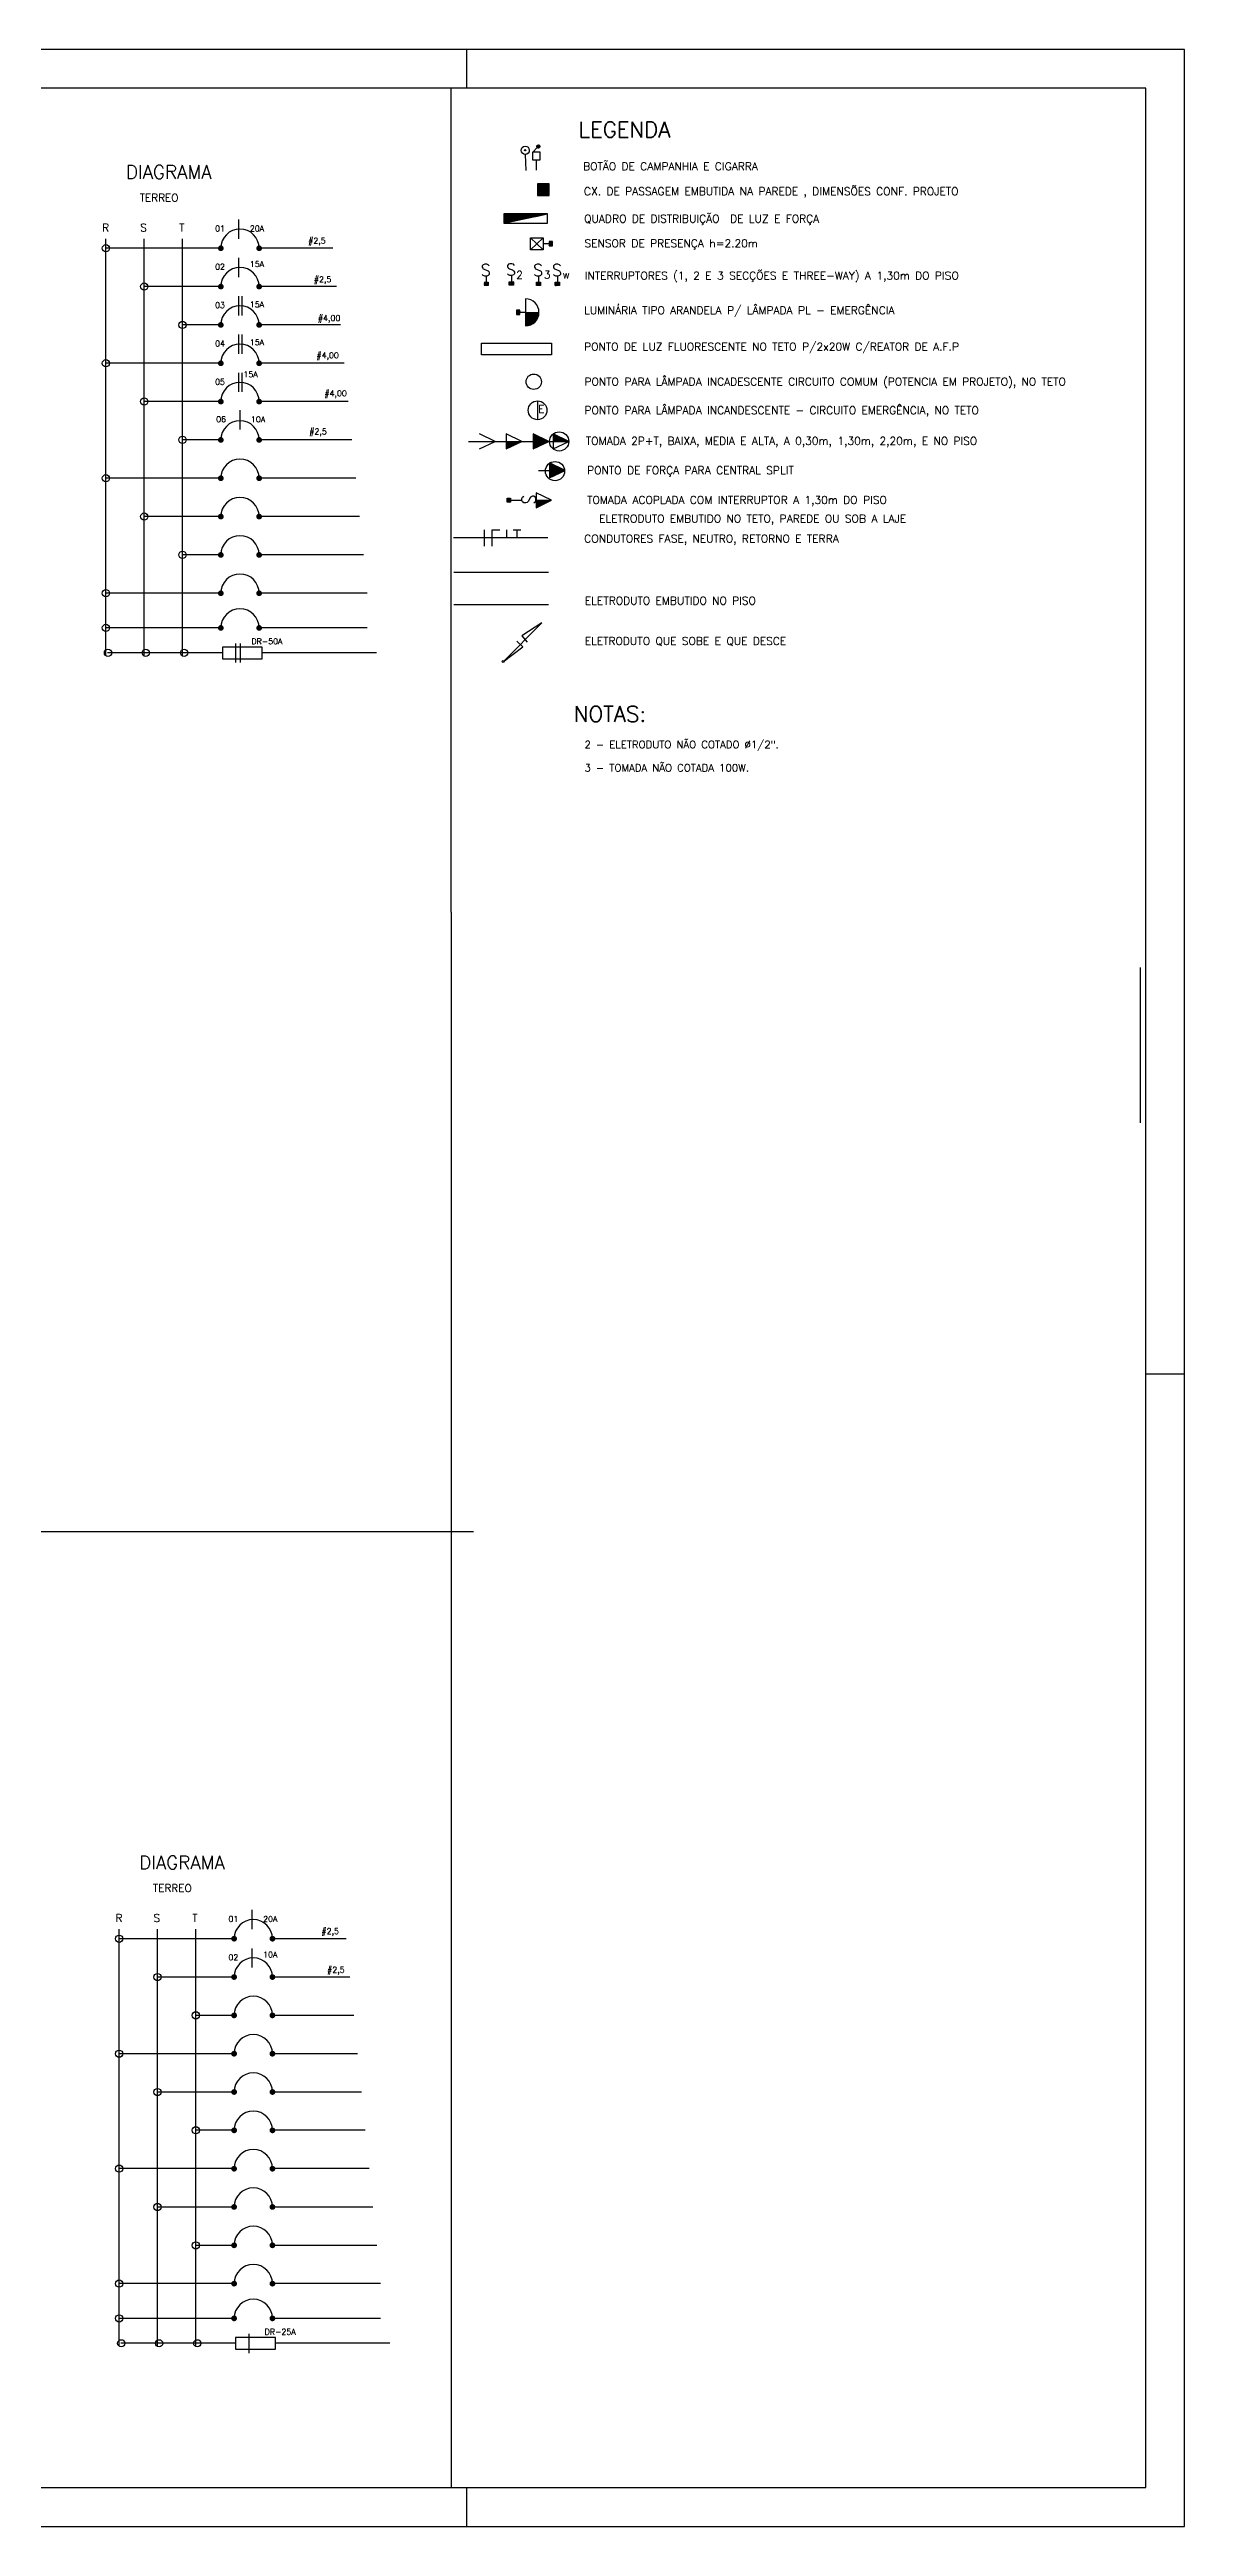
# Model space of a CAD drawing. Header units: inches. Extents: x 645122 to 645329, y 8794230 to 8794268.
# Drawn here: x 645212.41 to 645227.04, y 8794230.79 to 8794262.7 of the extents above; entities that cross this region are included whole.
import ezdxf

# ---------------------------------------------------------------- set-up
doc = ezdxf.new("R2010")
doc.units = ezdxf.units.IN
doc.header["$LTSCALE"] = 8
doc.header["$MEASUREMENT"] = 0
doc.linetypes.add('HIDDEN', pattern=[0.375, 0.25, -0.125])
for name, color, linetype in [('blocos', 10, 'Continuous'), ('CIRCUITOS', 3, 'Continuous'), ('ELETRICA', 3, 'Continuous'), ('ELETRICO', 3, 'Continuous'), ('ILUMINACAO', 4, 'Continuous'), ('INTERRUPTORES', 3, 'Continuous'), ('LUZ', 4, 'Continuous'), ('pena01', 8, 'Continuous'), ('pena02', 7, 'Continuous'), ('pena03', 2, 'Continuous'), ('pena1', 8, 'Continuous'), ('pena9', 6, 'Continuous'), ('TELEFONICO', 9, 'Continuous'), ('TOMADAS', 3, 'Continuous'), ('TUBO_LAJE', 3, 'Continuous'), ('TXT_LEGENDA', 7, 'Continuous')]:
    doc.layers.add(name, color=color, linetype=linetype)
doc.styles.add('ROMANS', font='romans', dxfattribs={"height": 0.2})

# ---------------------------------------------------------------- blocks, each defined once
blk = doc.blocks.new('*X26')
at = {"color": 0}
for p, q in [((43.886, 65.762), (43.888, 65.764)), ((43.886, 65.757), (43.892, 65.763)), ((43.886, 65.751), (43.896, 65.762)), ((43.886, 65.746), (43.901, 65.761)), ((43.886, 65.741), (43.905, 65.76)), ((43.886, 65.735), (43.91, 65.759)), ((43.886, 65.73), (43.914, 65.758)), ((43.886, 65.725), (43.918, 65.757)), ((43.886, 65.72), (43.923, 65.756)), ((43.886, 65.709), (43.931, 65.755)), ((43.886, 65.714), (43.927, 65.755)), ((43.886, 65.704), (43.936, 65.754)), ((43.886, 65.698), (43.94, 65.753)), ((43.886, 65.693), (43.945, 65.752)), ((43.886, 65.688), (43.949, 65.751)), ((43.886, 65.682), (43.953, 65.75)), ((43.886, 65.677), (43.958, 65.749)), ((43.886, 65.672), (43.962, 65.748)), ((43.886, 65.666), (43.967, 65.747)), ((43.886, 65.661), (43.971, 65.746)), ((43.886, 65.656), (43.975, 65.745)), ((43.886, 65.651), (43.98, 65.744)), ((43.888, 65.648), (43.984, 65.744)), ((43.894, 65.648), (43.988, 65.743)), ((43.899, 65.648), (43.993, 65.742)), ((43.904, 65.648), (43.997, 65.741)), ((43.909, 65.648), (44.002, 65.74)), ((43.915, 65.648), (44.006, 65.739)), ((43.92, 65.648), (44.01, 65.738)), ((43.925, 65.648), (44.015, 65.737)), ((43.931, 65.648), (44.019, 65.736)), ((43.936, 65.648), (44.024, 65.735)), ((43.941, 65.648), (44.028, 65.734)), ((43.947, 65.648), (44.032, 65.733)), ((43.952, 65.648), (44.037, 65.733)), ((43.957, 65.648), (44.041, 65.732)), ((43.962, 65.648), (44.046, 65.731)), ((43.968, 65.648), (44.05, 65.73)), ((43.973, 65.648), (44.054, 65.729)), ((43.978, 65.648), (44.059, 65.728)), ((43.984, 65.648), (44.063, 65.727)), ((43.989, 65.648), (44.067, 65.726)), ((43.994, 65.648), (44.072, 65.725)), ((44, 65.648), (44.076, 65.724)), ((44.005, 65.648), (44.081, 65.723)), ((44.01, 65.648), (44.085, 65.722)), ((44.015, 65.648), (44.089, 65.722)), ((44.021, 65.648), (44.094, 65.721)), ((44.026, 65.648), (44.098, 65.72)), ((44.031, 65.648), (44.103, 65.719)), ((44.037, 65.648), (44.107, 65.718)), ((44.042, 65.648), (44.111, 65.717)), ((44.047, 65.648), (44.116, 65.716)), ((44.053, 65.648), (44.12, 65.715)), ((44.058, 65.648), (44.124, 65.714)), ((44.063, 65.648), (44.129, 65.713)), ((44.069, 65.648), (44.133, 65.712)), ((44.074, 65.648), (44.138, 65.711)), ((44.079, 65.648), (44.142, 65.711)), ((44.084, 65.648), (44.146, 65.71)), ((44.09, 65.648), (44.151, 65.709)), ((44.095, 65.648), (44.155, 65.708)), ((44.1, 65.648), (44.16, 65.707)), ((44.106, 65.648), (44.164, 65.706)), ((44.111, 65.648), (44.168, 65.705)), ((44.116, 65.648), (44.173, 65.704)), ((44.122, 65.648), (44.177, 65.703)), ((44.127, 65.648), (44.181, 65.702)), ((44.132, 65.648), (44.186, 65.701)), ((44.137, 65.648), (44.19, 65.7)), ((44.143, 65.648), (44.195, 65.7)), ((44.148, 65.648), (44.199, 65.699)), ((44.153, 65.648), (44.203, 65.698)), ((44.159, 65.648), (44.208, 65.697)), ((44.164, 65.648), (44.212, 65.696)), ((44.169, 65.648), (44.217, 65.695)), ((44.175, 65.648), (44.221, 65.694)), ((44.18, 65.648), (44.225, 65.693)), ((44.185, 65.648), (44.23, 65.692)), ((44.19, 65.648), (44.234, 65.691)), ((44.196, 65.648), (44.239, 65.69)), ((44.201, 65.648), (44.243, 65.689)), ((44.206, 65.648), (44.247, 65.689)), ((44.212, 65.648), (44.252, 65.688)), ((44.217, 65.648), (44.256, 65.687)), ((44.222, 65.648), (44.26, 65.686)), ((44.228, 65.648), (44.265, 65.685)), ((44.233, 65.648), (44.269, 65.684)), ((44.238, 65.648), (44.274, 65.683)), ((44.244, 65.648), (44.278, 65.682)), ((44.249, 65.648), (44.282, 65.681)), ((44.254, 65.648), (44.287, 65.68)), ((44.259, 65.648), (44.291, 65.679)), ((44.265, 65.648), (44.296, 65.678)), ((44.27, 65.648), (44.3, 65.678)), ((44.275, 65.648), (44.304, 65.677)), ((44.281, 65.648), (44.309, 65.676)), ((44.286, 65.648), (44.313, 65.675)), ((44.291, 65.648), (44.317, 65.674)), ((44.297, 65.648), (44.322, 65.673)), ((44.302, 65.648), (44.326, 65.672)), ((44.307, 65.648), (44.331, 65.671)), ((44.312, 65.648), (44.335, 65.67)), ((44.318, 65.648), (44.339, 65.669)), ((44.323, 65.648), (44.344, 65.668)), ((44.328, 65.648), (44.348, 65.667)), ((44.334, 65.648), (44.353, 65.667)), ((44.339, 65.648), (44.357, 65.666)), ((44.344, 65.648), (44.361, 65.665)), ((44.35, 65.648), (44.366, 65.664)), ((44.355, 65.648), (44.37, 65.663)), ((44.36, 65.648), (44.374, 65.662)), ((44.366, 65.648), (44.379, 65.661)), ((44.371, 65.648), (44.383, 65.66)), ((44.376, 65.648), (44.388, 65.659)), ((44.381, 65.648), (44.392, 65.658)), ((44.387, 65.648), (44.396, 65.657)), ((44.392, 65.648), (44.401, 65.656)), ((44.397, 65.648), (44.405, 65.656)), ((44.403, 65.648), (44.41, 65.655)), ((44.408, 65.648), (44.414, 65.654)), ((44.413, 65.648), (44.418, 65.653)), ((44.419, 65.648), (44.423, 65.652)), ((44.424, 65.648), (44.427, 65.651)), ((44.429, 65.648), (44.432, 65.65)), ((44.434, 65.648), (44.436, 65.649)), ((44.44, 65.648), (44.44, 65.648))]:
    blk.add_line(p, q, dxfattribs=at)
blk = doc.blocks.new('QD')
at = {"layer": 'ELETRICA'}
blk.add_line((-0.288, 0.039), (0.269, -0.078), dxfattribs=at)
blk.add_lwpolyline([(0.269, 0.039), (0.269, -0.078), (-0.288, -0.078), (-0.288, 0.039)], close=True, dxfattribs=at)
at = {"layer": 'ELETRICA', "color": 8}
blk.add_blockref('*X26', (-44.174, -65.725), dxfattribs=at)
blk = doc.blocks.new('CP10')
at = {"layer": 'TELEFONICO'}
blk.add_lwpolyline([(-0.072, -0.072), (0.076, -0.072), (0.076, 0.076), (-0.072, 0.076)], close=True, dxfattribs=at)
blk = doc.blocks.new('*X28')
at = {"color": 0}
for p, q in [((33.217, 19.384), (33.241, 19.409)), ((33.218, 19.394), (33.232, 19.408)), ((33.22, 19.378), (33.248, 19.406)), ((33.224, 19.373), (33.253, 19.402)), ((33.229, 19.37), (33.256, 19.397)), ((33.236, 19.368), (33.258, 19.39)), ((33.248, 19.371), (33.255, 19.378))]:
    blk.add_line(p, q, dxfattribs=at)
blk = doc.blocks.new('CAMPANHIA')
at = {"layer": 'ELETRICA', "color": 3}
blk.add_line((0.011, 0.289), (-0.045, 0.232), dxfattribs=at)
at = {"layer": 'ELETRICA'}
blk.add_lwpolyline([(-0.05, 0.132), (0.05, 0.132), (0.05, 0.232), (-0.05, 0.232)], close=True, dxfattribs=at)
at = {"layer": 'ELETRICO'}
blk.add_line((0, 0.132), (0, 0), dxfattribs=at)
at = {"layer": 'ELETRICO', "color": 3}
blk.add_circle((0.026, 0.303), 0.0205, dxfattribs=at)
at = {"layer": 'ELETRICO', "color": 8, "rotation": 315}
blk.add_blockref('*X28', (-37.187, 10.096), dxfattribs=at)
blk = doc.blocks.new('*X30')
at = {"color": 0}
for p, q in [((33.217, 19.384), (33.241, 19.409)), ((33.218, 19.394), (33.232, 19.408)), ((33.22, 19.378), (33.248, 19.406)), ((33.224, 19.373), (33.253, 19.402)), ((33.229, 19.37), (33.256, 19.397)), ((33.236, 19.368), (33.258, 19.39)), ((33.248, 19.371), (33.255, 19.378))]:
    blk.add_line(p, q, dxfattribs=at)
blk = doc.blocks.new('BOTAOCAM')
at = {"layer": 'ELETRICO'}
blk.add_line((0.205, 0), (0, 0), dxfattribs=at)
blk.add_circle((0.258, 0), 0.0524, dxfattribs=at)
at = {"layer": 'ELETRICO', "color": 3}
blk.add_circle((0.258, 0), 0.00819, dxfattribs=at)
at = {"layer": 'ELETRICO', "color": 8, "xscale": 0.4, "yscale": 0.4, "zscale": 0.4, "rotation": 315}
blk.add_blockref('*X30', (-14.627, 3.917), dxfattribs=at)

msp = doc.modelspace()

# ---------------------------------------------------------------- hatches: boundary and pattern name
msp.add_hatch(color=256).paths.add_polyline_path([(645219.1, 8794257.65), (645219.101, 8794257.65), (645218.899, 8794257.747), (645218.899, 8794257.65)])
at = {"layer": 'blocos'}
h = msp.add_hatch(dxfattribs=at)
h.set_pattern_fill('ANSI31', color=256, scale=0.04, angle=270, style=0)
h.set_pattern_definition([(315, (645229.038269, 8794233.5060774), (-0.0035355339, -0.0035355339), [])])
h.paths.add_polyline_path([(645218.429, 8794259.288), (645218.471, 8794259.288), (645218.471, 8794259.341), (645218.429, 8794259.341)])
h = msp.add_hatch(dxfattribs=at)
h.set_pattern_fill('LINE', color=256, scale=0.09, style=0)
h.set_pattern_definition([(180, (646488.731026, 8794232.210073), (0, 0.01125), [])])
h.paths.add_polyline_path([(645218.544, 8794259.141), (645218.544, 8794259.314), (645218.717, 8794259.314, -0.414214)])
at = {"layer": 'ELETRICO'}
msp.add_hatch(color=256, dxfattribs=at).paths.add_polyline_path([(645218.698, 8794260.82), (645218.848, 8794260.82), (645218.848, 8794260.97), (645218.698, 8794260.97)])
at = {"layer": 'INTERRUPTORES'}
h = msp.add_hatch(dxfattribs=at)
h.set_pattern_fill('ANSI31', color=256, scale=0.04027, angle=270, style=0)
h.set_pattern_definition([(315, (645244.0189813, 8794249.02034), (0.0035593644, 0.0035593644), [])])
h.paths.add_polyline_path([(645218.063, 8794259.701), (645218.063, 8794259.659), (645218.01, 8794259.659), (645218.01, 8794259.701)])
h = msp.add_hatch(dxfattribs=at)
h.set_pattern_fill('ANSI31', color=256, scale=0.04027, angle=270, style=0)
h.set_pattern_definition([(315, (645244.3429805, 8794249.026824), (0.0035593644, 0.0035593644), [])])
h.paths.add_polyline_path([(645218.387, 8794259.708), (645218.387, 8794259.665), (645218.334, 8794259.665), (645218.334, 8794259.708)])
h = msp.add_hatch(dxfattribs=at)
h.set_pattern_fill('ANSI31', color=256, scale=0.04027, angle=270, style=0)
h.set_pattern_definition([(315, (645244.69345, 8794249.02034), (0.0035593644, 0.0035593644), [])])
h.paths.add_polyline_path([(645218.738, 8794259.701), (645218.738, 8794259.659), (645218.684, 8794259.659), (645218.684, 8794259.701)])
h = msp.add_hatch(dxfattribs=at)
h.set_pattern_fill('ANSI31', color=256, scale=0.04027, angle=270, style=0)
h.set_pattern_definition([(315, (645244.936066, 8794249.02034), (0.0035593644, 0.0035593644), [])])
h.paths.add_polyline_path([(645218.98, 8794259.701), (645218.98, 8794259.659), (645218.927, 8794259.659), (645218.927, 8794259.701)])
at = {"layer": 'TOMADAS', "linetype": 'Continuous'}
h = msp.add_hatch(dxfattribs=at)
h.set_pattern_fill('ANSI31', color=256, scale=0.04027, angle=180, style=0)
h.set_pattern_definition([(225, (645207.6693656, 8794230.911432), (0.0035593644, -0.0035593644), [])])
h.paths.add_polyline_path([(645218.35, 8794256.867), (645218.308, 8794256.867), (645218.308, 8794256.921), (645218.35, 8794256.921)])
at = {"layer": 'TUBO_LAJE'}
h = msp.add_hatch(dxfattribs=at)
h.set_pattern_fill('ANSI31', color=256, scale=0.04027, angle=270, style=0)
h.set_pattern_definition([(315, (645229.530239, 8794234.2171466), (-0.0035593644, -0.0035593644), [])])
h.paths.add_polyline_path([(645218.849, 8794260.173), (645218.892, 8794260.173), (645218.892, 8794260.226), (645218.849, 8794260.226)])

# ---------------------------------------------------------------- linework, layer by layer
at = {"layer": 'blocos'}
for p, q in [((645218.544, 8794259.314), (645218.428, 8794259.314)), ((645218.471, 8794259.341), (645218.429, 8794259.341)), ((645218.429, 8794259.341), (645218.429, 8794259.288)), ((645218.429, 8794259.288), (645218.471, 8794259.288)), ((645218.471, 8794259.288), (645218.471, 8794259.341)), ((645218.544, 8794259.487), (645218.544, 8794259.141)), ((645218.544, 8794259.314), (645218.717, 8794259.314))]:
    msp.add_line(p, q, dxfattribs=at)
msp.add_arc((645218.544, 8794259.314), 0.173, 270, 90, dxfattribs=at)
at = {"layer": 'CIRCUITOS'}
for p, q in [((645218.011, 8794256.514), (645218.011, 8794256.303)), ((645218.112, 8794256.303), (645218.112, 8794256.514)), ((645218.112, 8794256.514), (645218.213, 8794256.514)), ((645218.298, 8794256.514), (645218.298, 8794256.408)), ((645218.384, 8794256.514), (645218.435, 8794256.514)), ((645218.435, 8794256.514), (645218.485, 8794256.514)), ((645218.435, 8794256.408), (645218.435, 8794256.514))]:
    msp.add_line(p, q, dxfattribs=at)
at = {"layer": 'ELETRICA'}
for p, q in [((645218.833, 8794256.408), (645217.615, 8794256.408)), ((645218.838, 8794255.964), (645217.621, 8794255.964))]:
    msp.add_line(p, q, dxfattribs=at)
at = {"layer": 'ELETRICA', "linetype": 'HIDDEN'}
msp.add_line((645218.838, 8794255.548), (645217.621, 8794255.548), dxfattribs=at)
at = {"layer": 'ELETRICO'}
for p, q in [((645217.808, 8794257.651), (645218.151, 8794257.651)), ((645218.153, 8794257.651), (645217.951, 8794257.748)), ((645217.951, 8794257.554), (645218.153, 8794257.651)), ((645218.153, 8794257.651), (645218.496, 8794257.651)), ((645218.153, 8794257.651), (645218.153, 8794257.651)), ((645218.497, 8794257.651), (645218.296, 8794257.748)), ((645218.296, 8794257.748), (645218.296, 8794257.554)), ((645218.296, 8794257.554), (645218.497, 8794257.651)), ((645218.296, 8794257.638), (645218.471, 8794257.638)), ((645218.296, 8794257.625), (645218.442, 8794257.625)), ((645218.497, 8794257.651), (645218.497, 8794257.651)), ((645218.497, 8794257.651), (645218.841, 8794257.651)), ((645218.641, 8794257.748), (645218.641, 8794257.555)), ((645218.842, 8794257.651), (645218.641, 8794257.748)), ((645218.641, 8794257.73), (645218.677, 8794257.73)), ((645218.641, 8794257.719), (645218.701, 8794257.719)), ((645218.641, 8794257.704), (645218.732, 8794257.704)), ((645218.641, 8794257.691), (645218.758, 8794257.691)), ((645218.641, 8794257.678), (645218.787, 8794257.678)), ((645218.641, 8794257.664), (645218.815, 8794257.664)), ((645218.641, 8794257.555), (645218.842, 8794257.651)), ((645218.641, 8794257.639), (645218.815, 8794257.639)), ((645218.641, 8794257.625), (645218.787, 8794257.625)), ((645218.842, 8794257.651), (645218.842, 8794257.651)), ((645218.852, 8794257.65), (645219.1, 8794257.65)), ((645218.296, 8794257.611), (645218.414, 8794257.611)), ((645218.296, 8794257.598), (645218.387, 8794257.598)), ((645218.296, 8794257.583), (645218.356, 8794257.583)), ((645218.296, 8794257.572), (645218.333, 8794257.572)), ((645218.641, 8794257.611), (645218.758, 8794257.611)), ((645218.641, 8794257.598), (645218.732, 8794257.598)), ((645218.641, 8794257.583), (645218.701, 8794257.583)), ((645218.641, 8794257.572), (645218.677, 8794257.572)), ((645218.852, 8794257.374), (645218.852, 8794257.181)), ((645219.054, 8794257.277), (645218.852, 8794257.374)), ((645218.852, 8794257.356), (645218.889, 8794257.356)), ((645218.852, 8794257.345), (645218.913, 8794257.345)), ((645218.852, 8794257.33), (645218.944, 8794257.33)), ((645218.852, 8794257.317), (645218.97, 8794257.317)), ((645218.852, 8794257.303), (645218.998, 8794257.303)), ((645218.709, 8794257.277), (645219.052, 8794257.277)), ((645218.852, 8794257.29), (645219.027, 8794257.29)), ((645218.852, 8794257.181), (645219.054, 8794257.277)), ((645218.852, 8794257.265), (645219.027, 8794257.265)), ((645218.852, 8794257.251), (645218.998, 8794257.251)), ((645218.852, 8794257.237), (645218.97, 8794257.237)), ((645218.852, 8794257.224), (645218.944, 8794257.224)), ((645218.852, 8794257.209), (645218.913, 8794257.209)), ((645218.852, 8794257.198), (645218.889, 8794257.198)), ((645219.054, 8794257.277), (645219.054, 8794257.277)), ((645218.35, 8794256.894), (645218.494, 8794256.894)), ((645218.679, 8794256.894), (645218.88, 8794256.894)), ((645218.679, 8794256.881), (645218.854, 8794256.881)), ((645218.679, 8794256.867), (645218.825, 8794256.867)), ((645218.679, 8794256.854), (645218.796, 8794256.854)), ((645218.679, 8794256.841), (645218.77, 8794256.841)), ((645218.679, 8794256.826), (645218.739, 8794256.826)), ((645218.679, 8794256.815), (645218.716, 8794256.815))]:
    msp.add_line(p, q, dxfattribs=at)
at = {"layer": 'ELETRICO', "color": 2}
for p, q in [((645218.258, 8794254.817), (645218.756, 8794255.315)), ((645218.258, 8794254.817), (645218.756, 8794255.315)), ((645218.508, 8794255.004), (645218.433, 8794255.078)), ((645218.756, 8794255.315), (645218.495, 8794255.145)), ((645218.495, 8794255.145), (645218.565, 8794255.066)), ((645218.26, 8794254.815), (645218.508, 8794255.004))]:
    msp.add_line(p, q, dxfattribs=at)
at = {"layer": 'ELETRICO', "elevation": 0}
for points in [[(645219.101, 8794257.65), (645218.899, 8794257.747), (645218.899, 8794257.554), (645219.101, 8794257.65)], [(645218.88, 8794256.894), (645218.679, 8794256.991), (645218.679, 8794256.797), (645218.88, 8794256.894)]]:
    msp.add_lwpolyline(points, close=True, dxfattribs=at)
at = {"layer": 'ELETRICO'}
for centre in [(645218.977, 8794257.651), (645218.924, 8794257.269)]:
    msp.add_circle(centre, 0.124, dxfattribs=at)
at = {"layer": 'ELETRICO', "color": 2}
msp.add_circle((645218.257, 8794254.816), 0.0124, dxfattribs=at)
at = {"layer": 'ILUMINACAO'}
msp.add_line((645218.699, 8794258.173), (645218.699, 8794257.931), dxfattribs=at)
at = {"layer": 'ILUMINACAO', "elevation": 0}
msp.add_lwpolyline([(645217.978, 8794258.918), (645218.878, 8794258.918), (645218.878, 8794258.768), (645217.978, 8794258.768)], close=True, dxfattribs=at)
at = {"layer": 'ILUMINACAO'}
msp.add_circle((645218.699, 8794258.052), 0.121, dxfattribs=at)
at = {"layer": 'INTERRUPTORES'}
for p, q in [((645218.01, 8794259.701), (645218.063, 8794259.701)), ((645218.063, 8794259.659), (645218.01, 8794259.659)), ((645218.037, 8794259.782), (645218.037, 8794259.701)), ((645218.063, 8794259.701), (645218.063, 8794259.659)), ((645218.334, 8794259.708), (645218.387, 8794259.708)), ((645218.334, 8794259.665), (645218.334, 8794259.708)), ((645218.387, 8794259.665), (645218.334, 8794259.665)), ((645218.361, 8794259.788), (645218.361, 8794259.708)), ((645218.387, 8794259.708), (645218.387, 8794259.665)), ((645218.684, 8794259.701), (645218.738, 8794259.701)), ((645218.684, 8794259.659), (645218.684, 8794259.701)), ((645218.738, 8794259.659), (645218.684, 8794259.659)), ((645218.711, 8794259.782), (645218.711, 8794259.701)), ((645218.738, 8794259.701), (645218.738, 8794259.659)), ((645218.927, 8794259.659), (645218.927, 8794259.701)), ((645218.927, 8794259.701), (645218.98, 8794259.701)), ((645218.98, 8794259.659), (645218.927, 8794259.659)), ((645218.954, 8794259.782), (645218.954, 8794259.701)), ((645218.98, 8794259.701), (645218.98, 8794259.659))]:
    msp.add_line(p, q, dxfattribs=at)
at = {"layer": 'INTERRUPTORES', "elevation": 0}
msp.add_lwpolyline([(645218.769, 8794260.121), (645218.609, 8794260.121), (645218.609, 8794260.275), (645218.769, 8794260.275)], close=True, dxfattribs=at)
at = {"layer": 'LUZ'}
msp.add_circle((645218.65, 8794258.42), 0.0993, dxfattribs=at)
at = {"layer": 'pena01'}
msp.add_line((645226.465, 8794250.874), (645226.465, 8794248.874), dxfattribs=at)
at = {"layer": 'pena02', "linetype": 'Continuous'}
for p, q in [((645214.851, 8794260.263), (645214.851, 8794260.51)), ((645214.851, 8794259.769), (645214.851, 8794260.016)), ((645214.851, 8794259.275), (645214.851, 8794259.522)), ((645214.891, 8794259.275), (645214.891, 8794259.522)), ((645214.851, 8794258.781), (645214.851, 8794259.028)), ((645214.891, 8794258.781), (645214.891, 8794259.028)), ((645214.851, 8794258.288), (645214.851, 8794258.535)), ((645214.891, 8794258.288), (645214.891, 8794258.535)), ((645214.865, 8794257.805), (645214.865, 8794258.052)), ((645214.81, 8794254.803), (645214.81, 8794255.05)), ((645214.871, 8794254.803), (645214.871, 8794255.05)), ((645215.022, 8794238.486), (645215.022, 8794238.733)), ((645215.022, 8794237.993), (645215.022, 8794238.239)), ((645214.981, 8794233.026), (645214.981, 8794233.273))]:
    msp.add_line(p, q, dxfattribs=at)
at = {"layer": 'pena02'}
for p, q in [((645213.136, 8794254.889), (645213.136, 8794260.263)), ((645213.63, 8794254.885), (645213.63, 8794260.263)), ((645214.123, 8794254.885), (645214.123, 8794260.263)), ((645214.617, 8794260.14), (645213.136, 8794260.14)), ((645216.059, 8794260.14), (645215.111, 8794260.14)), ((645214.617, 8794259.646), (645213.63, 8794259.646)), ((645216.109, 8794259.646), (645215.111, 8794259.646)), ((645214.617, 8794259.152), (645214.123, 8794259.152)), ((645216.158, 8794259.152), (645215.111, 8794259.152)), ((645214.617, 8794258.658), (645213.136, 8794258.658)), ((645216.208, 8794258.658), (645215.111, 8794258.658)), ((645214.617, 8794258.165), (645213.63, 8794258.165)), ((645216.257, 8794258.165), (645215.111, 8794258.165)), ((645214.617, 8794257.671), (645214.123, 8794257.671)), ((645216.306, 8794257.671), (645215.111, 8794257.671)), ((645214.617, 8794257.177), (645213.136, 8794257.177)), ((645216.356, 8794257.177), (645215.111, 8794257.177)), ((645214.617, 8794256.683), (645213.63, 8794256.683)), ((645216.405, 8794256.683), (645215.111, 8794256.683)), ((645214.617, 8794256.19), (645214.123, 8794256.19)), ((645216.454, 8794256.19), (645215.111, 8794256.19)), ((645214.617, 8794255.696), (645213.136, 8794255.696)), ((645216.504, 8794255.696), (645215.111, 8794255.696)), ((645214.617, 8794255.249), (645213.136, 8794255.249)), ((645216.504, 8794255.249), (645215.111, 8794255.249)), ((645214.637, 8794254.928), (645213.156, 8794254.928)), ((645216.622, 8794254.928), (645215.15, 8794254.928)), ((645213.307, 8794233.113), (645213.307, 8794238.487)), ((645213.801, 8794233.109), (645213.801, 8794238.487)), ((645214.295, 8794233.109), (645214.295, 8794238.487)), ((645214.788, 8794238.363), (645213.307, 8794238.363)), ((645216.231, 8794238.363), (645215.282, 8794238.363)), ((645214.788, 8794237.869), (645213.801, 8794237.869)), ((645216.28, 8794237.869), (645215.282, 8794237.869)), ((645214.788, 8794237.376), (645214.295, 8794237.376)), ((645216.329, 8794237.376), (645215.282, 8794237.376)), ((645214.788, 8794236.882), (645213.307, 8794236.882)), ((645216.379, 8794236.882), (645215.282, 8794236.882)), ((645214.788, 8794236.388), (645213.801, 8794236.388)), ((645216.428, 8794236.388), (645215.282, 8794236.388)), ((645214.788, 8794235.895), (645214.295, 8794235.895)), ((645216.478, 8794235.895), (645215.282, 8794235.895)), ((645214.788, 8794235.401), (645213.307, 8794235.401)), ((645216.527, 8794235.401), (645215.282, 8794235.401)), ((645214.788, 8794234.907), (645213.801, 8794234.907)), ((645216.576, 8794234.907), (645215.282, 8794234.907)), ((645214.788, 8794234.413), (645214.295, 8794234.413)), ((645216.626, 8794234.413), (645215.282, 8794234.413)), ((645214.788, 8794233.92), (645213.307, 8794233.92)), ((645216.675, 8794233.92), (645215.282, 8794233.92)), ((645214.788, 8794233.472), (645213.307, 8794233.472)), ((645216.675, 8794233.472), (645215.282, 8794233.472)), ((645214.808, 8794233.151), (645213.327, 8794233.151)), ((645216.794, 8794233.151), (645215.321, 8794233.151))]:
    msp.add_line(p, q, dxfattribs=at)
at = {"layer": 'pena02', "const_width": 0.037}
for points in [[(645214.617, 8794260.121, 1), (645214.617, 8794260.158, 1)], [(645215.111, 8794260.121, 1), (645215.111, 8794260.158, 1)], [(645214.617, 8794259.627, 1), (645214.617, 8794259.664, 1)], [(645215.111, 8794259.627, 1), (645215.111, 8794259.664, 1)], [(645214.617, 8794259.134, 1), (645214.617, 8794259.171, 1)], [(645215.111, 8794259.134, 1), (645215.111, 8794259.171, 1)], [(645214.617, 8794258.64, 1), (645214.617, 8794258.677, 1)], [(645215.111, 8794258.64, 1), (645215.111, 8794258.677, 1)], [(645214.617, 8794258.146, 1), (645214.617, 8794258.183, 1)], [(645215.111, 8794258.146, 1), (645215.111, 8794258.183, 1)], [(645214.617, 8794257.652, 1), (645214.617, 8794257.689, 1)], [(645215.111, 8794257.652, 1), (645215.111, 8794257.689, 1)], [(645214.617, 8794257.159, 1), (645214.617, 8794257.196, 1)], [(645215.111, 8794257.159, 1), (645215.111, 8794257.196, 1)], [(645214.617, 8794256.665, 1), (645214.617, 8794256.702, 1)], [(645215.111, 8794256.665, 1), (645215.111, 8794256.702, 1)], [(645214.617, 8794256.171, 1), (645214.617, 8794256.208, 1)], [(645215.111, 8794256.171, 1), (645215.111, 8794256.208, 1)], [(645214.617, 8794255.677, 1), (645214.617, 8794255.714, 1)], [(645215.111, 8794255.677, 1), (645215.111, 8794255.714, 1)], [(645214.617, 8794255.23, 1), (645214.617, 8794255.267, 1)], [(645215.111, 8794255.23, 1), (645215.111, 8794255.267, 1)], [(645214.788, 8794238.345, 1), (645214.788, 8794238.382, 1)], [(645215.282, 8794238.345, 1), (645215.282, 8794238.382, 1)], [(645214.788, 8794237.851, 1), (645214.788, 8794237.888, 1)], [(645215.282, 8794237.851, 1), (645215.282, 8794237.888, 1)], [(645214.788, 8794237.357, 1), (645214.788, 8794237.394, 1)], [(645215.282, 8794237.357, 1), (645215.282, 8794237.394, 1)], [(645214.788, 8794236.863, 1), (645214.788, 8794236.901, 1)], [(645215.282, 8794236.863, 1), (645215.282, 8794236.901, 1)], [(645214.788, 8794236.37, 1), (645214.788, 8794236.407, 1)], [(645215.282, 8794236.37, 1), (645215.282, 8794236.407, 1)], [(645214.788, 8794235.876, 1), (645214.788, 8794235.913, 1)], [(645215.282, 8794235.876, 1), (645215.282, 8794235.913, 1)], [(645214.788, 8794235.382, 1), (645214.788, 8794235.419, 1)], [(645215.282, 8794235.382, 1), (645215.282, 8794235.419, 1)], [(645214.788, 8794234.889, 1), (645214.788, 8794234.926, 1)], [(645215.282, 8794234.889, 1), (645215.282, 8794234.926, 1)], [(645214.788, 8794234.395, 1), (645214.788, 8794234.432, 1)], [(645215.282, 8794234.395, 1), (645215.282, 8794234.432, 1)], [(645214.788, 8794233.901, 1), (645214.788, 8794233.938, 1)], [(645215.282, 8794233.901, 1), (645215.282, 8794233.938, 1)], [(645214.788, 8794233.454, 1), (645214.788, 8794233.491, 1)], [(645215.282, 8794233.454, 1), (645215.282, 8794233.491, 1)]]:
    msp.add_lwpolyline(points, format="xyb", close=True, dxfattribs=at)
at = {"layer": 'pena02'}
for points in [[(645214.637, 8794254.852), (645215.15, 8794254.852), (645215.15, 8794255.003), (645214.637, 8794255.003)], [(645214.808, 8794233.076), (645215.321, 8794233.076), (645215.321, 8794233.227), (645214.808, 8794233.227)]]:
    msp.add_lwpolyline(points, close=True, dxfattribs=at)
for centre in [(645213.136, 8794260.14), (645213.63, 8794259.646), (645214.123, 8794259.152), (645213.136, 8794258.658), (645213.63, 8794258.165), (645214.123, 8794257.671), (645213.136, 8794257.177), (645213.63, 8794256.683), (645214.123, 8794256.19), (645213.136, 8794255.696), (645213.136, 8794255.249), (645213.163, 8794254.928), (645213.649, 8794254.928), (645214.143, 8794254.928), (645213.307, 8794238.363), (645213.801, 8794237.869), (645214.295, 8794237.376), (645213.307, 8794236.882), (645213.801, 8794236.388), (645214.295, 8794235.895), (645213.307, 8794235.401), (645213.801, 8794234.907), (645214.295, 8794234.413), (645213.307, 8794233.92), (645213.307, 8794233.472), (645213.334, 8794233.151), (645213.821, 8794233.151), (645214.314, 8794233.151)]:
    msp.add_circle(centre, 0.0467, dxfattribs=at)
at = {"layer": 'pena02', "linetype": 'Continuous'}
for centre in [(645214.864, 8794260.14), (645214.864, 8794259.646), (645214.864, 8794259.152), (645214.864, 8794258.658), (645214.864, 8794258.165), (645214.864, 8794257.671), (645214.864, 8794257.177), (645214.864, 8794256.683), (645214.864, 8794256.19), (645214.864, 8794255.696), (645214.864, 8794255.249), (645215.035, 8794238.363), (645215.035, 8794237.869), (645215.035, 8794237.376), (645215.035, 8794236.882), (645215.035, 8794236.388), (645215.035, 8794235.895), (645215.035, 8794235.401), (645215.035, 8794234.907), (645215.035, 8794234.413), (645215.035, 8794233.92), (645215.035, 8794233.472)]:
    msp.add_arc(centre, 0.247, 0, 180, dxfattribs=at)
at = {"layer": 'pena03'}
for p, q in [((645217.585, 8794251.589), (645217.585, 8794262.2)), ((645217.585, 8794251.589), (645217.585, 8794231.292)), ((645184.97, 8794243.61), (645217.874, 8794243.61))]:
    msp.add_line(p, q, dxfattribs=at)
at = {"layer": 'pena1'}
for p, q in [((645227.036, 8794262.7), (645183.822, 8794262.7)), ((645217.786, 8794262.2), (645217.786, 8794262.7)), ((645227.036, 8794230.792), (645227.036, 8794262.7)), ((645226.536, 8794245.642), (645227.036, 8794245.642)), ((645217.786, 8794230.792), (645217.786, 8794231.292)), ((645183.822, 8794230.792), (645227.036, 8794230.792))]:
    msp.add_line(p, q, dxfattribs=at)
at = {"layer": 'pena9'}
for p, q in [((645226.536, 8794262.2), (645185.072, 8794262.2)), ((645226.536, 8794231.292), (645226.536, 8794262.2)), ((645185.072, 8794231.292), (645226.536, 8794231.292))]:
    msp.add_line(p, q, dxfattribs=at)
at = {"layer": 'TOMADAS'}
for p, q in [((645218.308, 8794256.921), (645218.35, 8794256.921)), ((645218.308, 8794256.867), (645218.308, 8794256.921)), ((645218.35, 8794256.867), (645218.308, 8794256.867)), ((645218.35, 8794256.921), (645218.35, 8794256.867))]:
    msp.add_line(p, q, dxfattribs=at)
at = {"layer": 'TUBO_LAJE'}
for p, q in [((645218.769, 8794260.275), (645218.609, 8794260.121)), ((645218.609, 8794260.275), (645218.769, 8794260.121)), ((645218.769, 8794260.2), (645218.849, 8794260.2)), ((645218.849, 8794260.226), (645218.849, 8794260.173)), ((645218.892, 8794260.226), (645218.849, 8794260.226)), ((645218.892, 8794260.173), (645218.892, 8794260.226)), ((645218.849, 8794260.173), (645218.892, 8794260.173))]:
    msp.add_line(p, q, dxfattribs=at)

# ---------------------------------------------------------------- block references
at = {"layer": 'ELETRICA', "xscale": -1.006740278797224, "yscale": 1.006740279495716, "zscale": 1.006740278846406, "rotation": 180}
msp.add_blockref('QD', (645218.556, 8794260.503), dxfattribs=at)
at = {"layer": 'ELETRICO', "xscale": 1.006740278408029, "yscale": 1.006740279495716, "zscale": 1.006740278846406, "rotation": 91.41991146893317}
msp.add_blockref('BOTAOCAM', (645218.546, 8794261.142), dxfattribs=at)
at = {"layer": 'ELETRICO', "xscale": 1.006740278797224, "yscale": 1.006740279495716, "zscale": 1.006740278846406}
for name, p in [('CAMPANHIA', (645218.683, 8794261.146)), ('CP10', (645218.771, 8794260.893))]:
    msp.add_blockref(name, p, dxfattribs=at)

# ---------------------------------------------------------------- texts
at = {"layer": 'ELETRICA', "style": 'ROMANS', "width": 0.8}
msp.add_text('S', height=0.179, rotation=270, dxfattribs=at).set_placement((645218.496, 8794256.963))
at = {"layer": 'ELETRICO', "color": 4, "style": 'ROMANS'}
for s, p in [('LEGENDA', (645219.228, 8794261.568)), ('NOTAS:', (645219.165, 8794254.04))]:
    msp.add_text(s, height=0.2014, dxfattribs=at).set_placement(p)
at = {"layer": 'ELETRICO', "color": 7, "style": 'ROMANS'}
for s, height, p in [('BOTÃO DE CAMPANHIA E CIGARRA', 0.10067, (645219.285, 8794261.145)), ('CX. DE PASSAGEM EMBUTIDA NA PAREDE , DIMENSÕES CONF. PROJETO', 0.10067, (645219.297, 8794260.824)), ('QUADRO DE DISTRIBUIÇÃO  DE LUZ E FORÇA', 0.10067, (645219.3, 8794260.469)), ('SENSOR DE PRESENÇA h=2.20m', 0.10067, (645219.303, 8794260.153)), ('INTERRUPTORES (1, 2 E 3 SECÇÕES E THREE-WAY) A 1,30m DO PISO', 0.10067, (645219.307, 8794259.737)), ('2', 0.101, (645218.424, 8794259.746)), ('3', 0.101, (645218.778, 8794259.749)), ('w', 0.101, (645219.018, 8794259.75)), ('LUMINÁRIA TIPO ARANDELA P/ LÂMPADA PL - EMERGÊNCIA', 0.10067, (645219.298, 8794259.29)), ('PONTO DE LUZ FLUORESCENTE NO TETO P/2x20W C/REATOR DE A.F.P', 0.10067, (645219.298, 8794258.821)), ('PONTO PARA LÂMPADA INCADESCENTE CIRCUITO COMUM (POTENCIA EM PROJETO), NO TETO ', 0.10067, (645219.304, 8794258.37)), ('E', 0.101, (645218.705, 8794258.018)), ('PONTO PARA LÂMPADA INCANDESCENTE - CIRCUITO EMERGÊNCIA, NO TETO ', 0.10067, (645219.304, 8794258.003)), ('TOMADA 2P+T, BAIXA, MEDIA E ALTA, A 0,30m, 1,30m, 2,20m, E NO PISO', 0.10067, (645219.322, 8794257.608)), ('PONTO DE FORÇA PARA CENTRAL SPLIT', 0.10067, (645219.338, 8794257.23)), ('TOMADA ACOPLADA COM INTERRUPTOR A 1,30m DO PISO', 0.10067, (645219.338, 8794256.847)), ('ELETRODUTO EMBUTIDO NO TETO, PAREDE OU SOB A LAJE', 0.10067, (645219.493, 8794256.607)), ('CONDUTORES FASE, NEUTRO, RETORNO E TERRA', 0.10067, (645219.301, 8794256.348)), ('ELETRODUTO EMBUTIDO NO PISO', 0.10067, (645219.309, 8794255.548)), ('ELETRODUTO QUE SOBE E QUE DESCE', 0.10067, (645219.307, 8794255.029))]:
    msp.add_text(s, height=height, dxfattribs=at).set_placement(p)
at = {"layer": 'INTERRUPTORES', "style": 'ROMANS'}
for p in [(645217.966, 8794259.782), (645218.29, 8794259.789), (645218.641, 8794259.782), (645218.883, 8794259.782)]:
    msp.add_text('S', height=0.151, dxfattribs=at).set_placement(p)
at = {"layer": 'pena02', "ltscale": 0.5, "style": 'ROMANS'}
for p in [(645213.394, 8794261.036, 9.772), (645213.565, 8794239.259, 9.772)]:
    msp.add_text('DIAGRAMA ', height=0.1728, dxfattribs=at).set_placement(p)
at = {"layer": 'pena02', "style": 'ROMANS'}
for p in [(645213.572, 8794260.741, 9.772), (645213.743, 8794238.965, 9.772)]:
    msp.add_text('TERREO', height=0.0987, dxfattribs=at).set_placement(p)
at = {"layer": 'pena02', "style": 'ROMANS', "oblique": -180, "text_generation_flag": 6}
for s, height, p in [('R', 0.0987, (645213.087, 8794260.357)), ('S', 0.0987, (645213.579, 8794260.357)), ('01', 0.0741, (645214.543, 8794260.357)), ('02', 0.0741, (645214.543, 8794259.864)), ('03', 0.0741, (645214.543, 8794259.37)), ('04', 0.0741, (645214.543, 8794258.876)), ('05', 0.0741, (645214.543, 8794258.382)), ('15A', 0.0741, (645214.909, 8794258.478)), ('06', 0.0741, (645214.557, 8794257.9)), ('R', 0.0987, (645213.259, 8794238.581)), ('S', 0.0987, (645213.75, 8794238.581)), ('01', 0.0741, (645214.715, 8794238.581)), ('02', 0.0741, (645214.715, 8794238.087))]:
    msp.add_text(s, height=height, rotation=180, dxfattribs=at).set_placement(p)
at = {"layer": 'pena02', "style": 'ROMANS', "text_generation_flag": 6}
for s, height, p in [('T', 0.0987, (645214.079, 8794260.357)), ('20A', 0.0741, (645214.991, 8794260.357)), ('#2,5', 0.0741, (645215.743, 8794260.2)), ('15A', 0.0741, (645214.991, 8794259.899)), ('#2,5', 0.0741, (645215.816, 8794259.702)), ('15A', 0.0741, (645214.991, 8794259.379)), ('#4,00', 0.0741, (645215.868, 8794259.203)), ('15A', 0.0741, (645214.991, 8794258.891)), ('#4,00', 0.0741, (645215.849, 8794258.723)), ('#4,00', 0.0741, (645215.952, 8794258.233)), ('10A', 0.0741, (645215.005, 8794257.899)), ('#2,5', 0.0741, (645215.757, 8794257.742)), ('DR-50A', 0.0741, (645215.011, 8794255.039)), ('T', 0.0987, (645214.25, 8794238.581)), ('20A', 0.0741, (645215.162, 8794238.58)), ('#2,5', 0.0741, (645215.914, 8794238.423)), ('10A', 0.0741, (645215.162, 8794238.122)), ('#2,5', 0.0741, (645215.987, 8794237.925)), ('DR-25A', 0.0741, (645215.182, 8794233.262))]:
    msp.add_text(s, height=height, rotation=180, dxfattribs=at).set_placement(p)
at = {"layer": 'TXT_LEGENDA', "ltscale": 1.5, "style": 'ROMANS'}
for s, p in [('2 - ELETRODUTO NÃO COTADO %%C1/2".', (645219.304, 8794253.698)), ('3 - TOMADA NÃO COTADA 100W.', (645219.304, 8794253.399))]:
    msp.add_text(s, height=0.09566, dxfattribs=at).set_placement(p)

doc.saveas('drawing.dxf')
